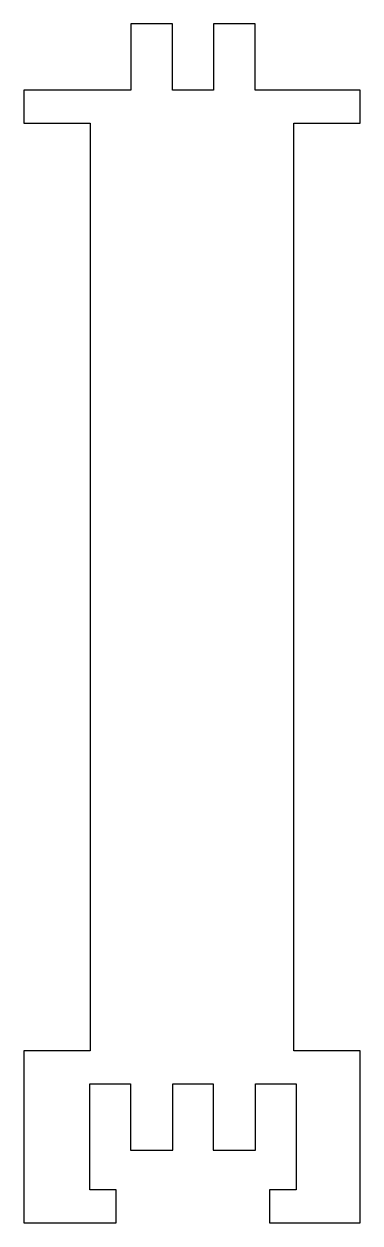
# Model space of a CAD drawing. Header units: millimetres. Extents: x -26 to 25, y -52 to 129.
import ezdxf

# ---------------------------------------------------------------- set-up
doc = ezdxf.new("R2010")
doc.units = ezdxf.units.MM
doc.layers.get('0').update_dxf_attribs({"linetype": 'CONTINUOUS'})

msp = doc.modelspace()

# ---------------------------------------------------------------- linework, layer by layer
msp.add_lwpolyline([(-15.89, -30.59), (-9.73, -30.59), (-9.73, -40.59), (-3.33, -40.59), (-3.33, -30.59), (2.73, -30.59), (2.73, -40.59), (9.13, -40.59), (9.13, -30.59), (15.28, -30.59), (15.28, -46.59), (11.28, -46.59), (11.28, -51.59), (24.96, -51.59), (24.96, -25.59), (14.96, -25.59), (14.96, 114.41), (24.96, 114.41), (24.96, 119.41), (9.08, 119.41), (9.08, 129.41), (2.78, 129.41), (2.78, 119.41), (-3.38, 119.41), (-3.38, 129.41), (-9.68, 129.41), (-9.68, 119.41), (-25.84, 119.41), (-25.84, 114.41), (-15.84, 114.41), (-15.84, -25.59), (-25.84, -25.59), (-25.84, -51.59), (-11.89, -51.59), (-11.89, -46.59), (-15.89, -46.59)], close=True)

doc.saveas('drawing.dxf')
